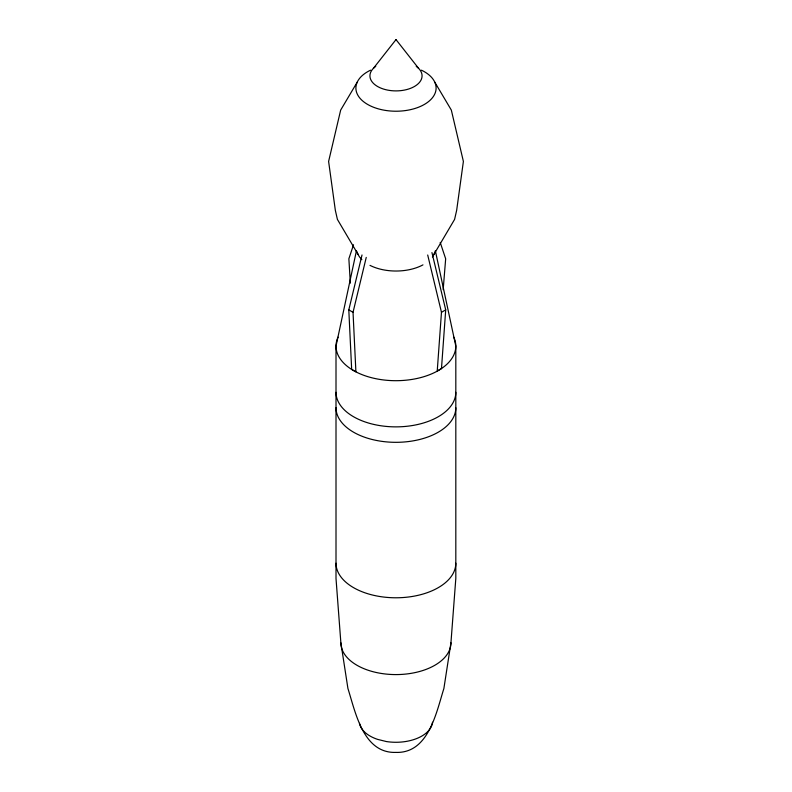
<?xml version="1.0" encoding="UTF-8"?>
<svg xmlns="http://www.w3.org/2000/svg" width="792" height="792" viewBox="0 0 792 792"><rect width="100%" height="100%" fill="white"/><g stroke="black" fill="none" stroke-linecap="round" stroke-linejoin="round"><path stroke-width="1.19" d="M427.7 255.004L441.471 312.315L437.233 371.012L441.481 368.567L445.708 309.87L431.937 252.569M356.469 250.678L336.006 346.114L336.006 578.447L340.867 642.807L347.926 688.495C355.499 712.295 363.172 753.529 395.911 752.4C428.64 753.519 436.352 712.315 443.886 688.495L450.945 642.807L455.816 578.447L455.816 346.114L435.343 250.678M443.173 289.634L445.668 258.796L440.213 242.421M373.428 68.32L396 39.6L418.572 68.32M396.257 39.748L395.743 39.748M366.241 257.41L353.034 312.315L355.895 371.804L351.658 369.359L348.807 309.87L362.013 254.965M353.529 244.748L348.866 258.776L350.331 283.14M434.085 254.153L454.588 219.414L456.657 210.355L463.389 161.439L451.331 110.088L434.729 82.081M357.271 82.081L340.669 110.088L328.611 161.439L335.343 210.355L337.412 219.414L357.915 254.153M441.471 312.315L445.708 309.87M348.807 309.87L353.034 312.315M455.816 563.201A59.905 34.581 0 0 1 395.911 597.782A59.905 34.581 0 0 1 336.006 563.201M455.816 407.741A59.905 34.581 0 0 1 395.911 442.322A59.905 34.581 0 0 1 336.006 407.741M455.816 392.288A59.905 34.581 0 0 1 395.911 426.868A59.905 34.581 0 0 1 336.006 392.288M453.767 337.164A59.905 34.581 0 0 1 395.911 380.695A59.905 34.581 0 0 1 338.045 337.164M432.491 722.225A36.63 21.146 0 0 1 386.427 741.559L377.596 739.372A36.63 21.146 0 0 1 359.479 723.334M450.945 642.807A55.044 31.779 0 0 1 395.911 674.586A55.044 31.779 0 0 1 340.867 642.807M421.443 70.181A40.095 23.146 0 0 1 425.264 103.901A40.095 23.146 0 0 1 366.736 103.901A40.095 23.146 0 0 1 370.557 70.181M416.255 66.379A26.067 15.048 0 0 1 413.78 86.853A26.067 15.048 0 0 1 378.22 86.853A26.067 15.048 0 0 1 375.745 66.379M434.937 251.826A39.422 22.76 0 0 1 432.422 256.974M422.958 264.875A39.422 22.76 0 0 1 369.993 265.37M361.855 259.647A39.422 22.76 0 0 1 357.063 251.826"/></g></svg>
